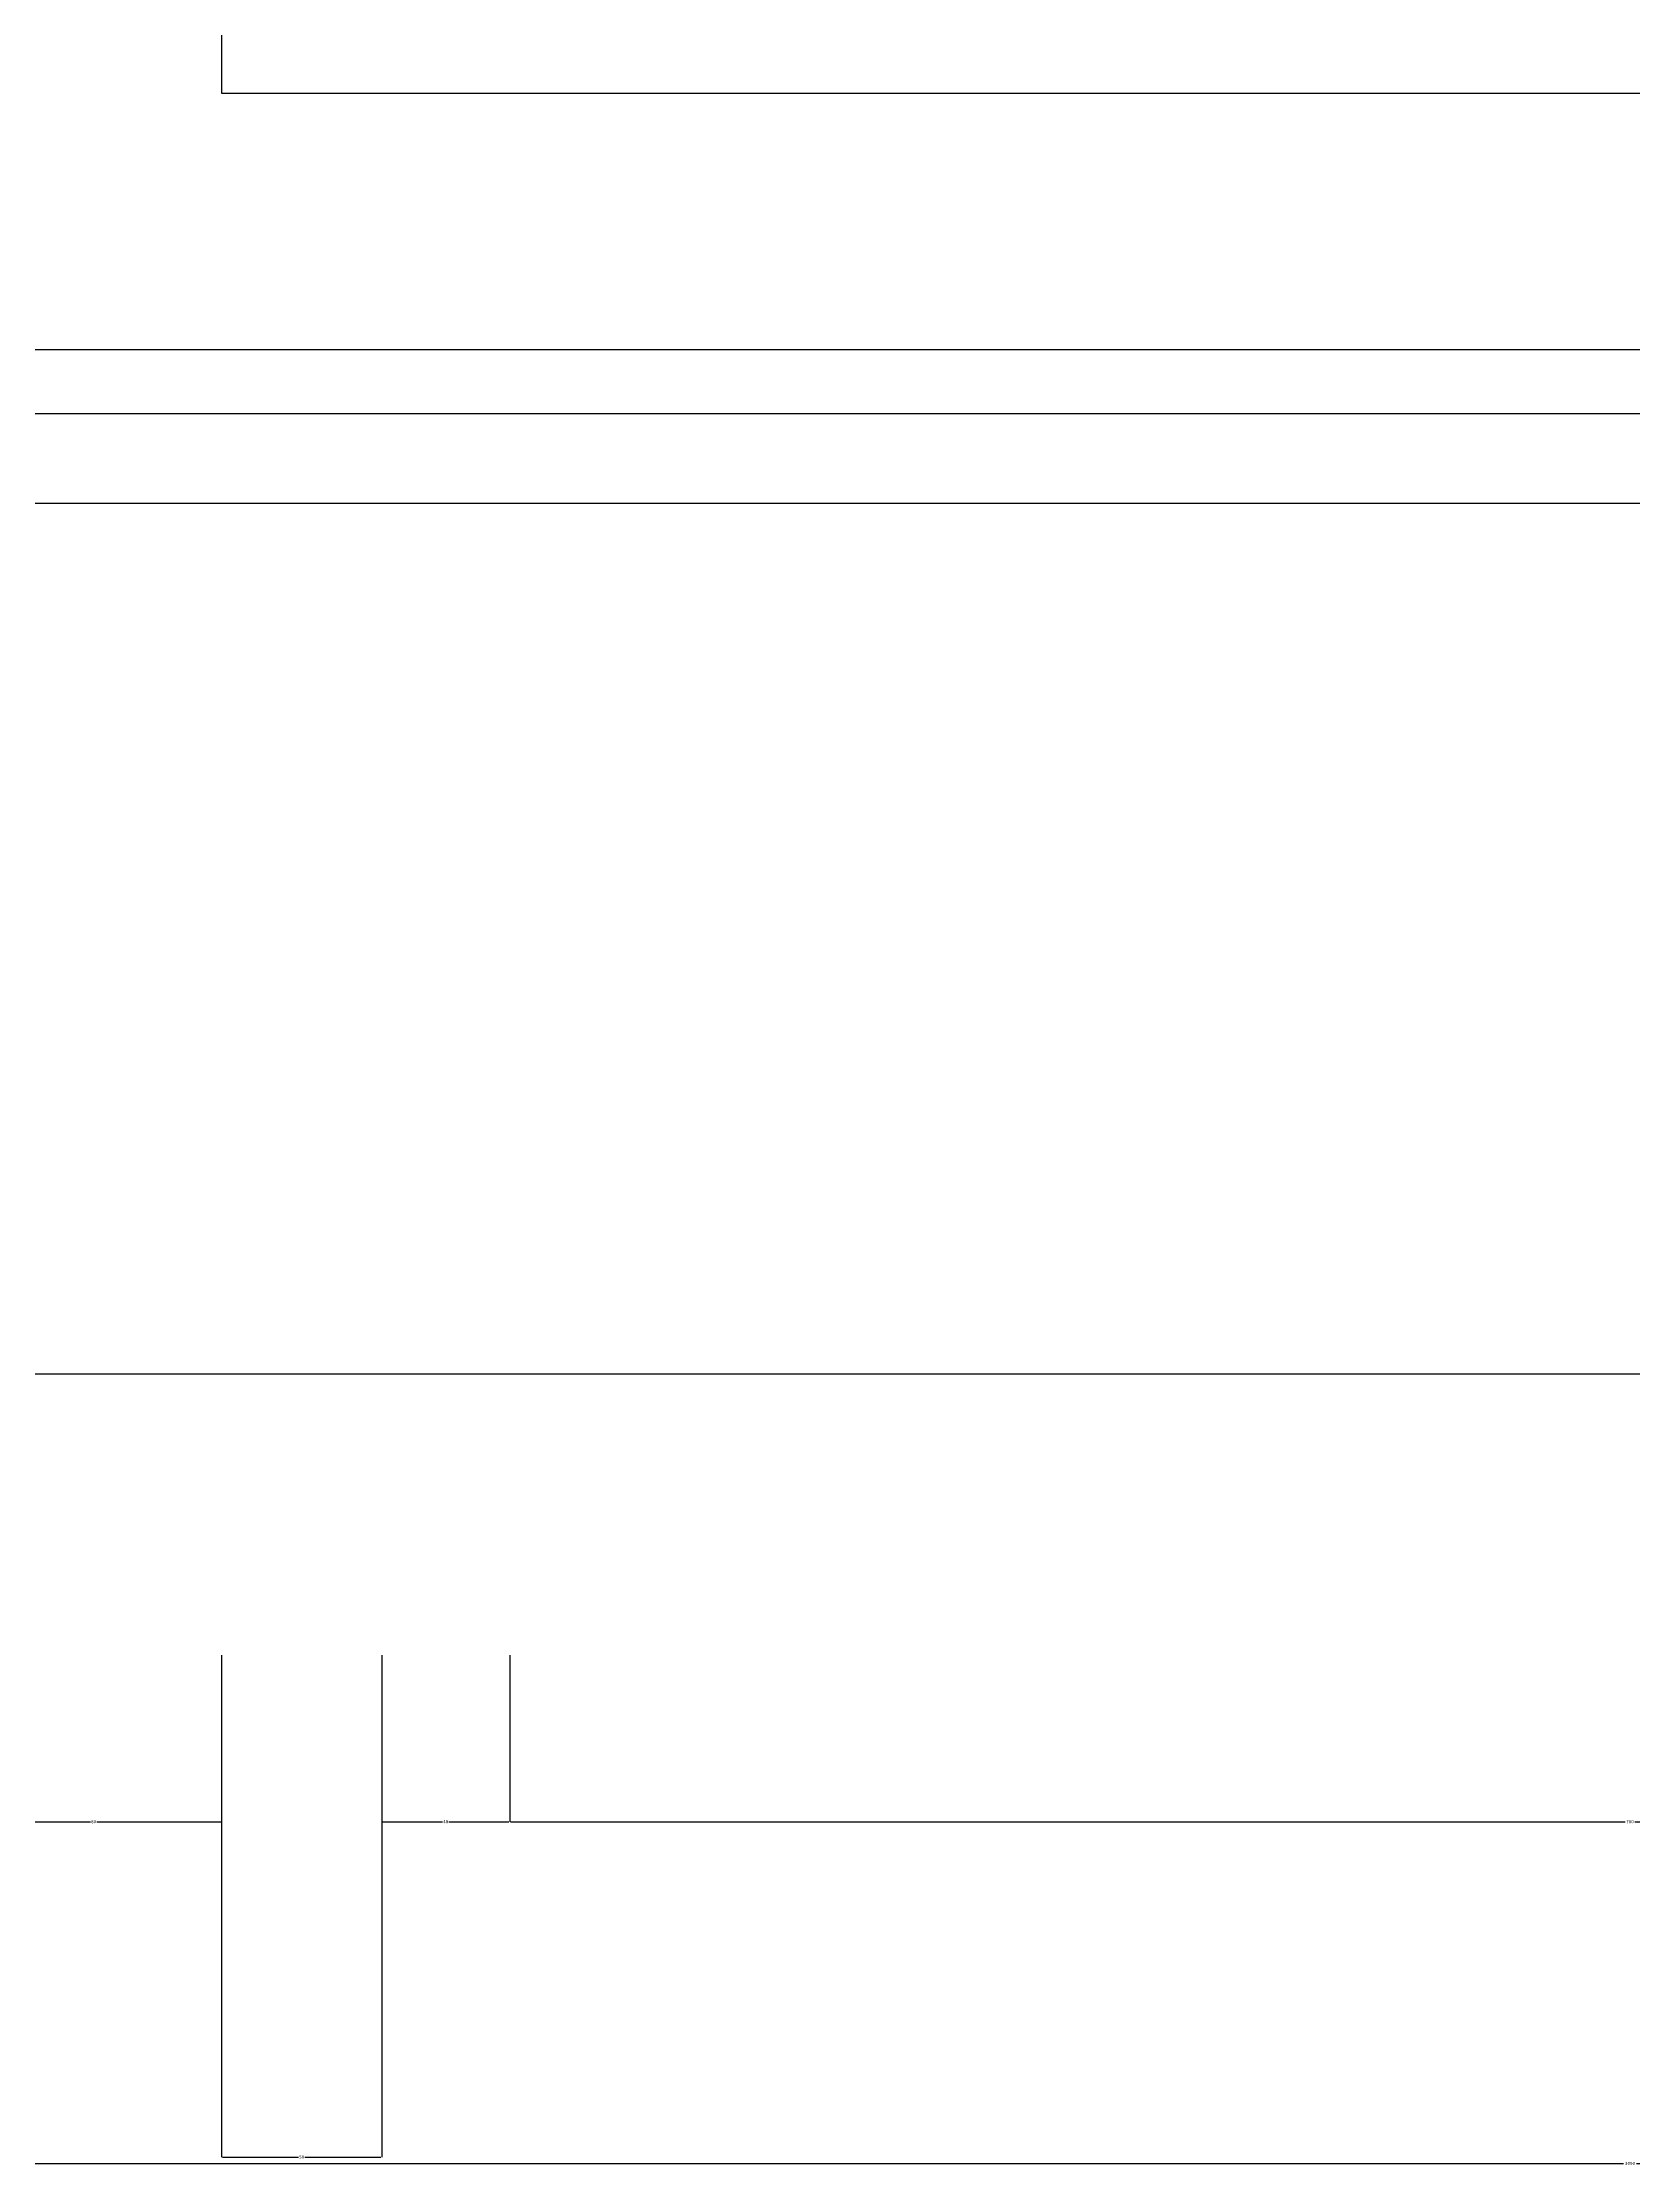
# Model space of a CAD drawing. Header units: metres. Extents: x 223 to 5327, y 242 to 6977.
# Drawn here: x 1631 to 2128, y 3050 to 3713 of the extents above; entities that cross this region are included whole.
import ezdxf

# ---------------------------------------------------------------- set-up
doc = ezdxf.new("R2010")
doc.units = ezdxf.units.M
for name, color, linetype in [('2', 2, 'Continuous'), ('3', 3, 'Continuous'), ('4', 4, 'Continuous'), ('DIM', 3, 'Continuous')]:
    doc.layers.add(name, color=color, linetype=linetype)
doc.dimstyles.get("Standard").update_dxf_attribs({"dimtxt": 2.5, "dimasz": 2.5, "dimexe": 1.25, "dimexo": 0.625, "dimtad": 1, "dimcen": 2.5, "dimazin": 3, "dimtfac": 1, "dimtmove": 0, "dimatfit": 3})

# ---------------------------------------------------------------- blocks, each defined once
blk = doc.blocks.new('*D21')
for p, q in [((626.91, 3109.19), (626.91, 3050.93)), ((3626.91, 3109.19), (3626.91, 3050.93)), ((627.16, 3050.93), (2124.91, 3050.93)), ((2128.91, 3050.93), (3626.66, 3050.93))]:
    blk.add_line(p, q)
at = {"layer": 'Defpoints'}
for p in [(626.91, 3109.19), (3626.91, 3109.19), (626.91, 3050.93)]:
    blk.add_point(p, dxfattribs=at)
at = {"layer": 'DIM', "insert": (2126.91, 3050.93), "char_height": 1, "attachment_point": 5}
blk.add_mtext('3000', dxfattribs=at)
blk = doc.blocks.new('*D44')
for p, q in [((1606.91, 3209.73), (1606.91, 3157.69)), ((1686.91, 3209.73), (1686.91, 3157.69)), ((1607.16, 3157.69), (1645.91, 3157.69)), ((1647.91, 3157.69), (1686.66, 3157.69))]:
    blk.add_line(p, q)
at = {"layer": 'Defpoints'}
for p in [(1606.91, 3209.73), (1686.91, 3209.73), (1606.91, 3157.69)]:
    blk.add_point(p, dxfattribs=at)
at = {"layer": 'DIM', "insert": (1646.91, 3157.69), "char_height": 1, "attachment_point": 5}
blk.add_mtext('80', dxfattribs=at)
blk = doc.blocks.new('*D45')
for p, q in [((1686.91, 3209.73), (1686.91, 3052.94)), ((1736.91, 3209.73), (1736.91, 3052.94)), ((1687.16, 3052.94), (1710.91, 3052.94)), ((1712.91, 3052.94), (1736.66, 3052.94))]:
    blk.add_line(p, q)
at = {"layer": 'Defpoints'}
for p in [(1686.91, 3209.73), (1736.91, 3209.73), (1686.91, 3052.94)]:
    blk.add_point(p, dxfattribs=at)
at = {"layer": 'DIM', "insert": (1711.91, 3052.94), "char_height": 1, "attachment_point": 5}
blk.add_mtext('50', dxfattribs=at)
blk = doc.blocks.new('*D46')
for p, q in [((1736.91, 3209.73), (1736.91, 3157.69)), ((1776.91, 3209.73), (1776.91, 3157.69)), ((1737.16, 3157.69), (1755.91, 3157.69)), ((1757.91, 3157.69), (1776.66, 3157.69))]:
    blk.add_line(p, q)
at = {"layer": 'Defpoints'}
for p in [(1736.91, 3209.73), (1776.91, 3209.73), (1736.91, 3157.69)]:
    blk.add_point(p, dxfattribs=at)
at = {"layer": 'DIM', "insert": (1756.91, 3157.69), "char_height": 1, "attachment_point": 5}
blk.add_mtext('40', dxfattribs=at)
blk = doc.blocks.new('*D47')
for p, q in [((1776.91, 3209.73), (1776.91, 3157.69)), ((2476.91, 3209.73), (2476.91, 3157.69)), ((1777.16, 3157.69), (2125.41, 3157.69)), ((2128.41, 3157.69), (2476.66, 3157.69))]:
    blk.add_line(p, q)
at = {"layer": 'Defpoints'}
for p in [(1776.91, 3209.73), (2476.91, 3209.73), (1776.91, 3157.69)]:
    blk.add_point(p, dxfattribs=at)
at = {"layer": 'DIM', "insert": (2126.91, 3157.69), "char_height": 1, "attachment_point": 5}
blk.add_mtext('700', dxfattribs=at)

msp = doc.modelspace()

# ---------------------------------------------------------------- linework, layer by layer
at = {"layer": '2'}
msp.add_line((493.26, 3297.6), (3827.83, 3297.6), dxfattribs=at)
at = {"layer": '3'}
msp.add_lwpolyline([(646.91, 3617.6), (3606.91, 3617.6), (3606.91, 5977.6), (646.91, 5977.6)], close=True, dxfattribs=at)
at = {"layer": '4'}
for p, q in [((484, 3597.6), (3811.93, 3597.6)), ((484.86, 3569.6), (3813.41, 3569.6))]:
    msp.add_line(p, q, dxfattribs=at)
for points in [[(626.91, 3597.6), (3626.91, 3597.6), (3626.91, 5997.6), (626.91, 5997.6)], [(2566.91, 5897.6), (1686.91, 5897.6), (1686.91, 3697.6), (2566.91, 3697.6)]]:
    msp.add_lwpolyline(points, close=True, dxfattribs=at)

# ---------------------------------------------------------------- dimensions: what is measured, and where the dimension line sits
at = {"layer": 'DIM'}
for base, p1, p2, picture, middle in [((1606.91, 3157.69), (1606.91, 3209.73), (1686.91, 3209.73), '*D44', (1646.91, 3157.69)), ((1686.91, 3052.94), (1686.91, 3209.73), (1736.91, 3209.73), '*D45', (1711.91, 3052.94)), ((1736.91, 3157.69), (1736.91, 3209.73), (1776.91, 3209.73), '*D46', (1756.91, 3157.69)), ((1776.91, 3157.69), (1776.91, 3209.73), (2476.91, 3209.73), '*D47', (2126.91, 3157.69)), ((626.91, 3050.93), (626.91, 3109.19), (3626.91, 3109.19), '*D21', (2126.91, 3050.93))]:
    dim = msp.add_linear_dim(base=base, p1=p1, p2=p2, dimstyle='Standard', dxfattribs=at)
    dim.commit()
    dim.dimension.update_dxf_attribs({"geometry": picture, "text_midpoint": middle})

doc.saveas('drawing.dxf')
